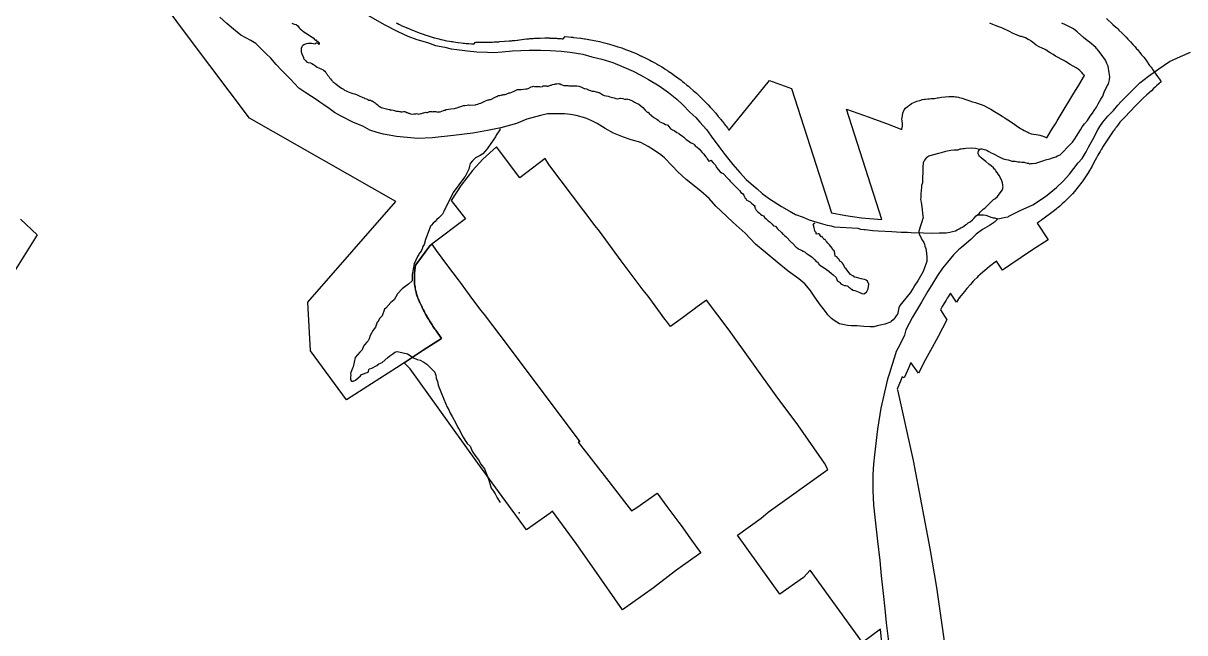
# Model space of a CAD drawing. Header units: inches. Extents: x 11269096 to 11303252, y 3653903 to 3686752.
# Drawn here: x 11287536 to 11292646, y 3675254 to 3677936 of the extents above; entities that cross this region are included whole.
import ezdxf

# ---------------------------------------------------------------- set-up
doc = ezdxf.new("R2010")
doc.units = ezdxf.units.IN
doc.header["$MEASUREMENT"] = 0
for name, color, linetype in [('Park', 105, 'Continuous'), ('RecreationAccess', 231, 'Continuous'), ('Trail', 202, 'Continuous')]:
    doc.layers.add(name, color=color, linetype=linetype)

msp = doc.modelspace()

# ---------------------------------------------------------------- linework, layer by layer
at = {"layer": 'Park'}
for points in [[(11291314.1, 3675210.1), (11291307, 3675269.9), (11291228.8, 3675212.2), (11290998.3, 3675529.7), (11290968.5, 3675498), (11290865.2, 3675424.1), (11290679.2, 3675684.5), (11290782.5, 3675758.3), (11290813, 3675785.7), (11291076, 3675972.2), (11291061, 3676000.7), (11290943.9, 3676169.1), (11290848.9, 3676297.5), (11290641.6, 3676586.4), (11290542, 3676717.9), (11290501, 3676688.4), (11290487.6, 3676678.4), (11290460, 3676658.2), (11290436, 3676640.7), (11290384, 3676601.9), (11290366.5, 3676625.1), (11290359.5, 3676634.5), (11290285, 3676734.7), (11290264, 3676761.2), (11290166, 3676891.4), (11290071, 3677020.9), (11290052, 3677044.4), (11289952, 3677177.2), (11289849, 3677314.2), (11289832.3, 3677340.3), (11289721, 3677256.2), (11289618, 3677392.6), (11289557.3, 3677338.7), (11289512.8, 3677288.2), (11289462.8, 3677224.2), (11289419, 3677156.7), (11289482, 3677075), (11289332.9, 3676963.4), (11289325, 3676957.5), (11289263, 3676873), (11289262, 3676868.2), (11289261, 3676863.2), (11289260, 3676858.3), (11289259.1, 3676853.9), (11289259, 3676853.3), (11289259, 3676852.6), (11289259, 3676848), (11289258.1, 3676843.7), (11289258, 3676843), (11289258, 3676842.3), (11289258, 3676838), (11289257.1, 3676833.5), (11289257, 3676832.8), (11289257, 3676832), (11289257, 3676827.8), (11289257, 3676822.5), (11289257, 3676817.5), (11289257, 3676812.3), (11289257, 3676810.8), (11289257, 3676807.3), (11289257, 3676802), (11289257, 3676797), (11289257.8, 3676792.9), (11289258, 3676791.8), (11289258, 3676790), (11289258, 3676786.8), (11289259, 3676781.8), (11289260, 3676776.5), (11289260, 3676771.5), (11289261, 3676766.5), (11289262, 3676761.5), (11289263.7, 3676757.2), (11289264, 3676756.5), (11289265, 3676751.5), (11289266, 3676746.5), (11289266.7, 3676742.8), (11289267, 3676741.5), (11289269, 3676736.7), (11289270, 3676732), (11289272, 3676727), (11289274, 3676722), (11289277, 3676717), (11289279, 3676711.7), (11289281, 3676706.7), (11289282.5, 3676704.2), (11289284, 3676701.5), (11289285.3, 3676698.2), (11289285.3, 3676698.2), (11289286, 3676696.5), (11289288, 3676691.5), (11289290.5, 3676687.3), (11289291, 3676686.5), (11289291.5, 3676685.2), (11289293, 3676681.5), (11289294.4, 3676679.2), (11289296, 3676676.5), (11289297.7, 3676672.2), (11289298, 3676671.5), (11289298.3, 3676671.1), (11289301, 3676666.5), (11289303, 3676661.5), (11289306, 3676656.5), (11289309, 3676651.8), (11289312, 3676646.8), (11289312.2, 3676646.2), (11289314, 3676642), (11289317, 3676637), (11289320, 3676632.3), (11289323, 3676627.5), (11289326, 3676622.8), (11289329, 3676618), (11289332, 3676613.2), (11289335, 3676608.5), (11289338, 3676604), (11289341, 3676599.2), (11289344, 3676594.5), (11289347, 3676590), (11289351, 3676585.5), (11289375.8, 3676549.8), (11289295.7, 3676497.1), (11289212.3, 3676442.2), (11289178.3, 3676419.9), (11288957.8, 3676279.3), (11288799.5, 3676494.6), (11288787.3, 3676709.4), (11289175.8, 3677151.2), (11288530.8, 3677517.9), (11288267.6, 3677869.7), (11288156.2, 3678018.4)], [(11289176, 3677938.2), (11289180.5, 3677936), (11289188, 3677932.4), (11289197.1, 3677927.9), (11289199, 3677926.9), (11289209.9, 3677921.9), (11289211, 3677921.4), (11289223, 3677916.2), (11289224.6, 3677915.5), (11289235, 3677911.2), (11289238.5, 3677909.9), (11289271, 3677896.4), (11289283, 3677891.9), (11289295, 3677887.7), (11289307, 3677883.7), (11289312.5, 3677881.9), (11289318, 3677880.2), (11289330, 3677876.7), (11289339.2, 3677873.8), (11289341, 3677873.2), (11289344.1, 3677872.4), (11289353, 3677870.2), (11289365, 3677867.2), (11289373.7, 3677865), (11289376, 3677864.4), (11289388, 3677861.7), (11289392.1, 3677860.9), (11289400, 3677859.4), (11289412, 3677857.2), (11289418, 3677856.2), (11289424, 3677855.2), (11289430, 3677854.2), (11289447.9, 3677851.8), (11289449.4, 3677851.6), (11289463.4, 3677849.6), (11289472, 3677848.7), (11289478, 3677848.1), (11289484, 3677847.4), (11289494.1, 3677846.6), (11289496, 3677846.4), (11289508, 3677845.7), (11289514.2, 3677845.7), (11289514, 3677845.4), (11289520, 3677845.2), (11289526, 3677852.2), (11289536, 3677852.2), (11289547, 3677852.2), (11289557, 3677852.2), (11289563.4, 3677852.4), (11289567, 3677852.4), (11289577, 3677852.7), (11289584.8, 3677852.9), (11289588, 3677852.9), (11289598, 3677853.4), (11289600.4, 3677853.5), (11289608, 3677853.7), (11289613, 3677853.9), (11289618, 3677854.2), (11289628, 3677854.9), (11289633, 3677855.2), (11289653.3, 3677856.8), (11289674, 3677858.2), (11289679, 3677858.7), (11289684, 3677859.2), (11289689, 3677859.7), (11289694, 3677860.2), (11289699, 3677860.7), (11289709, 3677861.7), (11289712, 3677862.1), (11289719, 3677862.9), (11289730, 3677864.4), (11289738.6, 3677865.5), (11289740, 3677865.7), (11289750, 3677866.9), (11289760, 3677867.9), (11289765, 3677868.3), (11289770, 3677868.7), (11289773.5, 3677869), (11289780, 3677869.4), (11289785.5, 3677869.8), (11289791, 3677870.2), (11289792.9, 3677870.3), (11289801, 3677870.7), (11289809.4, 3677870.9), (11289810.9, 3677870.9), (11289831, 3677871.4), (11289841, 3677871.4), (11289851, 3677871.2), (11289853.2, 3677871.1), (11289862, 3677870.9), (11289872, 3677870.7), (11289873.9, 3677870.6), (11289882, 3677869.9), (11289887, 3677869.6), (11289892, 3677869.2), (11289902, 3677868.4), (11289907, 3677868.1), (11289912, 3677867.7), (11289920, 3677877.2), (11289935, 3677875.9), (11289946.3, 3677875), (11289954, 3677874.4), (11289956.8, 3677874.1), (11289972, 3677872.4), (11289987.2, 3677870.3), (11289990, 3677869.9), (11289996.8, 3677868.9), (11290005.4, 3677867.6), (11290008, 3677867.2), (11290017.5, 3677865.7), (11290023.1, 3677864.7), (11290023.1, 3677864.8), (11290024.8, 3677864.5), (11290072, 3677855.1), (11290081, 3677852.9), (11290099, 3677848.4), (11290105.8, 3677846.5), (11290116, 3677843.7), (11290134, 3677838.4), (11290143, 3677835.7), (11290152, 3677832.9), (11290169, 3677827.2), (11290186, 3677820.9), (11290195, 3677817.6), (11290204, 3677814.2), (11290221, 3677807.4), (11290229.5, 3677803.8), (11290238, 3677800.2), (11290252.4, 3677793.2), (11290254, 3677792.4), (11290258.5, 3677790.3), (11290270, 3677784.9), (11290275.8, 3677781.8), (11290292.5, 3677773.2), (11290300, 3677769.2), (11290315, 3677761.2), (11290324.7, 3677755.7), (11290330, 3677752.7), (11290345, 3677743.7), (11290352.5, 3677739.2), (11290360, 3677734.7), (11290370.1, 3677728), (11290374, 3677725.4), (11290388, 3677715.9), (11290402, 3677706.2), (11290416, 3677695.9), (11290430, 3677685.7), (11290436.5, 3677680.4), (11290443, 3677675.2), (11290456, 3677664.2), (11290463, 3677658.7), (11290471, 3677652.2), (11290483.9, 3677640.7), (11290498.2, 3677627.8), (11290505.7, 3677620.9), (11290514.4, 3677612.3), (11290528, 3677599.1), (11290535.7, 3677591), (11290539.6, 3677586.9), (11290542.5, 3677584), (11290549, 3677577.4), (11290558, 3677567.4), (11290563.6, 3677561.7), (11290567.5, 3677557.7), (11290568, 3677557.2), (11290571, 3677553.8), (11290574.2, 3677550.2), (11290576.4, 3677547.6), (11290577.3, 3677546.6), (11290582.8, 3677540.1), (11290586, 3677536.4), (11290590.8, 3677530.1), (11290594, 3677525.9), (11290596.4, 3677523.1), (11290600.8, 3677518), (11290603, 3677515.4), (11290603.6, 3677514.8), (11290604.3, 3677513.9), (11290612.6, 3677503.9), (11290615, 3677500.5), (11290617.9, 3677496.6), (11290620, 3677493.7), (11290626.3, 3677486), (11290626.4, 3677485.9), (11290626.4, 3677485.9), (11290627.3, 3677484.7), (11290628.4, 3677483.3), (11290634.2, 3677475.6), (11290636.5, 3677472.3), (11290637, 3677471.7), (11290638.7, 3677469.3), (11290641.1, 3677465.9), (11290642, 3677464.7), (11290642.5, 3677465.3), (11290819.2, 3677684.7), (11290916.7, 3677649.2), (11291092, 3677102.7), (11291155.2, 3677090.5), (11291224.5, 3677080.3), (11291314.2, 3677072.6), (11291158, 3677558.4), (11291258, 3677522.2), (11291264.9, 3677519.7), (11291334, 3677494.7), (11291367.5, 3677482.1), (11291402, 3677468.9), (11291402, 3677470.4), (11291404, 3677482.7), (11291404, 3677485.2), (11291404, 3677494.7), (11291403, 3677505.9), (11291402, 3677517.4), (11291402.5, 3677520.6), (11291404, 3677530.9), (11291406, 3677540.4), (11291407.5, 3677544.3), (11291409, 3677548.2), (11291412, 3677554.7), (11291418, 3677562.7), (11291426, 3677569.7), (11291435, 3677576.2), (11291444, 3677582.7), (11291447.2, 3677584.2), (11291455, 3677587.9), (11291468, 3677592.7), (11291481, 3677596.9), (11291492, 3677599.9), (11291502, 3677601.9), (11291505.2, 3677602.3), (11291516, 3677603.4), (11291523.5, 3677603.9), (11291531, 3677604.4), (11291546, 3677605.7), (11291556.5, 3677607.4), (11291561, 3677608.2), (11291576, 3677610.7), (11291592, 3677612.7), (11291608, 3677613.4), (11291620, 3677613.7), (11291626, 3677613.4), (11291632, 3677613.2), (11291637, 3677612.6), (11291642, 3677611.9), (11291651.4, 3677610.2), (11291654, 3677609.7), (11291667, 3677606.2), (11291683, 3677600.9), (11291697, 3677595.9), (11291713, 3677590.4), (11291725, 3677586.7), (11291728, 3677585.7), (11291742, 3677581.4), (11291750.9, 3677578.5), (11291755, 3677577.2), (11291766, 3677572.2), (11291778, 3677565.9), (11291781.8, 3677563.8), (11291793, 3677557.4), (11291810, 3677547.2), (11291817, 3677542.9), (11291824, 3677538.7), (11291831.5, 3677534.2), (11291839, 3677529.7), (11291844.1, 3677526.4), (11291854.5, 3677519.5), (11291860, 3677515.9), (11291875.1, 3677506.4), (11291881, 3677502.7), (11291892.9, 3677494.9), (11291898.6, 3677491.1), (11291910.2, 3677482.5), (11291911, 3677481.9), (11291913.5, 3677480.3), (11291919.6, 3677476.3), (11291924, 3677473.4), (11291926.8, 3677471.9), (11291932, 3677469.1), (11291940, 3677464.7), (11291945.5, 3677461.7), (11291951, 3677458.7), (11291956, 3677456.3), (11291961, 3677453.9), (11291968.2, 3677451.2), (11291971, 3677450.2), (11291981, 3677448.2), (11291992, 3677446.7), (11292002, 3677445.2), (11292009, 3677443.7), (11292013, 3677442.6), (11292017, 3677441.4), (11292019.4, 3677440.6), (11292026, 3677438.2), (11292034, 3677434.9), (11292039, 3677432.4), (11292063.2, 3677471.4), (11292077.2, 3677494), (11292085.5, 3677507.4), (11292103, 3677535.7), (11292154.5, 3677620.9), (11292180.3, 3677663.6), (11292206, 3677706.2), (11292206, 3677706.4), (11292203, 3677709.6), (11292200, 3677712.7), (11292193, 3677719.9), (11292185, 3677728.2), (11292177, 3677734.4), (11292168, 3677739.9), (11292156, 3677747.4), (11292142, 3677754.7), (11292131, 3677761.2), (11292124, 3677765.9), (11292119, 3677768.8), (11292114, 3677771.7), (11292103, 3677778.4), (11292090, 3677785.9), (11292084, 3677788.8), (11292078, 3677791.7), (11292067, 3677797.9), (11292054, 3677806.2), (11292047.5, 3677810.6), (11292041, 3677814.9), (11292035, 3677818.4), (11292029, 3677821.9), (11292019, 3677826.7), (11292006, 3677832.2), (11292002.5, 3677834.2), (11291992, 3677840.2), (11291984, 3677846.4), (11291977, 3677852.2), (11291970, 3677857.7), (11291967.2, 3677859.5), (11291958, 3677865.2), (11291945, 3677871.7), (11291933, 3677875.7), (11291928.5, 3677877.1), (11291924, 3677878.4), (11291914, 3677882.4), (11291902, 3677887.2), (11291889, 3677892.9), (11291878, 3677898.2), (11291867, 3677903.7), (11291854, 3677909.7), (11291841, 3677915.7), (11291829, 3677920.2), (11291817, 3677925.2), (11291802, 3677931.2), (11291789, 3677936.5)], [(11292302.6, 3677956.4), (11292330.4, 3677931.3), (11292341.6, 3677921), (11292347.7, 3677915.2), (11292351.8, 3677911), (11292356.9, 3677905.8), (11292370.8, 3677892.8), (11292380, 3677883.8), (11292388, 3677875.4), (11292396.3, 3677866.6), (11292398, 3677864.7), (11292404.3, 3677857.7), (11292408, 3677853.7), (11292418, 3677842.7), (11292424.8, 3677835.2), (11292428, 3677831.7), (11292434.7, 3677824.2), (11292438, 3677820.4), (11292447, 3677809.2), (11292453.2, 3677801.2), (11292456, 3677797.7), (11292463.1, 3677789.5), (11292466, 3677786.2), (11292475, 3677774.4), (11292484, 3677762.4), (11292486, 3677758.7), (11292492, 3677750.4), (11292498, 3677742.4), (11292501, 3677738.4), (11292502.6, 3677736), (11292509, 3677726.2), (11292526, 3677701.4), (11292535, 3677689.7), (11292543, 3677678.7), (11292522.3, 3677660.3), (11292516, 3677654.7), (11292509.6, 3677648.7), (11292499.4, 3677639.1), (11292480, 3677620.9), (11292464.1, 3677606.1), (11292444, 3677587.2), (11292440.1, 3677583.1), (11292430.2, 3677572.8), (11292382.6, 3677523.1), (11292368.3, 3677508.1), (11292365, 3677504.7), (11292361.5, 3677500.4), (11292358, 3677496.2), (11292352, 3677487.7), (11292345, 3677479.2), (11292342.5, 3677475.9), (11292340, 3677472.7), (11292339, 3677470.4), (11292335.5, 3677466.1), (11292332, 3677461.7), (11292326, 3677453.2), (11292320, 3677444.2), (11292314, 3677435.4), (11292308, 3677426.4), (11292305, 3677421.9), (11292302, 3677417.4), (11292296, 3677408.4), (11292290, 3677399.2), (11292287.5, 3677394.7), (11292285, 3677390.2), (11292282.5, 3677385.9), (11292280, 3677381.7), (11292279, 3677380.9), (11292275.5, 3677374.6), (11292274, 3677371.7), (11292268, 3677362.4), (11292264.2, 3677355.4), (11292263, 3677353.2), (11292260, 3677347.2), (11292257.9, 3677343.5), (11292252.6, 3677333.5), (11292247.1, 3677323.4), (11292238.4, 3677307.7), (11292232, 3677296.2), (11292230, 3677292.9), (11292225, 3677283.9), (11292223.7, 3677282), (11292197.9, 3677243.4), (11292193, 3677236.2), (11292160.6, 3677195.8), (11292152, 3677186.1), (11292140.1, 3677173.5), (11292125.2, 3677158.4), (11292116.8, 3677150), (11292107.3, 3677141.3), (11292096.6, 3677131.2), (11292096, 3677130.7), (11292095, 3677129.9), (11292089, 3677125.2), (11292084.8, 3677122.1), (11292083.6, 3677121.1), (11292082.3, 3677120.1), (11292073.2, 3677112.6), (11292061.2, 3677103.1), (11292050.1, 3677094.5), (11292040, 3677086.7), (11292034, 3677082.9), (11292028.2, 3677078.3), (11292018, 3677071.3), (11292016, 3677069.9), (11292015.1, 3677069.3), (11292011.9, 3677066.9), (11292009.1, 3677064.9), (11292005.2, 3677062.1), (11292004.6, 3677061.7), (11292002.9, 3677060.5), (11292000.3, 3677058.9), (11291999.3, 3677058.2), (11291999, 3677058), (11291998.5, 3677057.7), (11291997, 3677056.7), (11292046, 3676983.7), (11291977, 3676938.7), (11291877, 3676871.2), (11291845, 3676849.4), (11291818, 3676889.2), (11291788, 3676866.2), (11291787, 3676865.2), (11291777, 3676857.7), (11291767, 3676848.7), (11291758.2, 3676841.5), (11291746, 3676830.4), (11291736.7, 3676821.5), (11291733.1, 3676818), (11291720.2, 3676805.6), (11291715.3, 3676800.7), (11291703, 3676787.2), (11291687.7, 3676769.1), (11291676.7, 3676756.3), (11291669.7, 3676747.6), (11291663, 3676738.7), (11291654, 3676727.7), (11291646, 3676716.4), (11291642, 3676709.4), (11291616, 3676748.7), (11291609.6, 3676739.3), (11291605, 3676732.4), (11291601, 3676726.4), (11291596, 3676717.2), (11291586.1, 3676702.1), (11291578.9, 3676689.5), (11291576, 3676684.7), (11291572.6, 3676678.3), (11291571, 3676675.2), (11291589.5, 3676647.6), (11291600, 3676631.9), (11291581, 3676594.9), (11291561, 3676557.4), (11291535, 3676509.7), (11291506, 3676456.2), (11291475, 3676397.2), (11291441.3, 3676443.8), (11291431.7, 3676421.5), (11291411.9, 3676376.1), (11291402.4, 3676380.2), (11291398.3, 3676369.1), (11291381.2, 3676325.5), (11291382.2, 3676323.2), (11291451.4, 3676011.7), (11291524.3, 3675624.9), (11291554, 3675453.1), (11291600.9, 3675125.5)], [(11287523.1, 3677074.5), (11287597.1, 3677004.7), (11287397.3, 3676688.6)]]:
    msp.add_lwpolyline(points, dxfattribs=at)
msp.add_lwpolyline([(11290191, 3675817.3), (11290211.7, 3675790.6), (11290235.2, 3675805.1), (11290325, 3675869.3), (11290368, 3675810.3), (11290420, 3675740), (11290430, 3675726.2), (11290469, 3675672.8), (11290503, 3675625.7), (11290517.5, 3675605.6), (11290416, 3675534), (11290406, 3675526.5), (11290309, 3675452.5), (11290173, 3675355.8), (11290048, 3675534.5), (11289969, 3675646.8), (11289865, 3675790), (11289855, 3675780.5), (11289750, 3675707.3), (11289703, 3675772.5), (11289627, 3675875.3), (11289536, 3676000), (11289362, 3676244.5), (11289238, 3676416.2), (11289225.4, 3676429), (11289212.3, 3676442.2), (11289212, 3676442.5), (11289295.7, 3676497.1), (11289376, 3676549.5), (11289375.8, 3676549.8), (11289351, 3676585.5), (11289347, 3676590), (11289344, 3676594.5), (11289341, 3676599.2), (11289338, 3676604), (11289335, 3676608.5), (11289332, 3676613.2), (11289329, 3676618), (11289326, 3676622.8), (11289323, 3676627.5), (11289320, 3676632.3), (11289317, 3676637), (11289314, 3676642), (11289312.2, 3676646.2), (11289312, 3676646.8), (11289309, 3676651.8), (11289306, 3676656.5), (11289303, 3676661.5), (11289301, 3676666.5), (11289298.3, 3676671.1), (11289297.7, 3676672.2), (11289296, 3676676.5), (11289294.4, 3676679.2), (11289293, 3676681.5), (11289291.5, 3676685.2), (11289291, 3676686.5), (11289290.5, 3676687.3), (11289285.3, 3676698.2), (11289285.3, 3676698.2), (11289284, 3676701.5), (11289282.5, 3676704.2), (11289281.3, 3676706.6), (11289266.7, 3676742.8), (11289266, 3676746.5), (11289265, 3676751.5), (11289264, 3676756.5), (11289263.7, 3676757.2), (11289258, 3676790), (11289258, 3676791.8), (11289257.8, 3676792.9), (11289257, 3676810.8), (11289257, 3676812.3), (11289257, 3676817.5), (11289257, 3676822.5), (11289257, 3676827.8), (11289257, 3676832), (11289257, 3676832.8), (11289257.1, 3676833.5), (11289258, 3676838), (11289258, 3676842.3), (11289258, 3676843), (11289258.1, 3676843.7), (11289259, 3676848), (11289259, 3676852.6), (11289259.1, 3676853.9), (11289260, 3676858.3), (11289261, 3676863.2), (11289262, 3676868.2), (11289263, 3676873), (11289325, 3676957.5), (11289332.9, 3676963.4), (11289353, 3676936.5), (11289403, 3676868.5), (11289449, 3676807.5), (11289462, 3676790.3), (11289501, 3676737.5), (11289548, 3676673.3), (11289564.6, 3676655.2), (11289670, 3676515.4), (11289985, 3676094.5), (11289977.8, 3676092.6), (11290111.9, 3675919.4), (11290180.7, 3675830.5)], close=True, dxfattribs=at)
at = {"layer": 'RecreationAccess'}
msp.add_point((11289717.8, 3675782.5), dxfattribs=at)
at = {"layer": 'Trail'}
for points in [[(11289045.3, 3677976.6), (11289123.3, 3677930.3), (11289184.1, 3677900.2), (11289228.5, 3677878.9), (11289267.4, 3677863.9), (11289314, 3677851.1), (11289349.1, 3677838.9), (11289391.4, 3677830.3), (11289418.1, 3677823.8), (11289444, 3677820), (11289490, 3677814.7), (11289532.2, 3677810.9), (11289578.4, 3677808.2), (11289606.2, 3677808.1), (11289642.9, 3677809.9), (11289688.5, 3677814.5), (11289761.2, 3677818.1), (11289811.8, 3677817.3), (11289854.5, 3677816.3), (11289902.6, 3677813.8), (11289942.8, 3677808.4), (11289997.8, 3677799.5), (11290037.9, 3677787.7), (11290080.9, 3677778.3), (11290129.5, 3677763.9), (11290167.7, 3677746.9), (11290219.7, 3677725), (11290250.4, 3677709.6), (11290287.3, 3677688.5), (11290333.5, 3677660.5), (11290374.4, 3677631.7), (11290412, 3677602.4), (11290437.6, 3677576.5), (11290468.3, 3677545.4), (11290494.7, 3677520.8), (11290512.7, 3677500.8), (11290541.5, 3677469), (11290562.2, 3677440), (11290596.4, 3677394.2), (11290622.6, 3677358.8), (11290658.2, 3677315.2), (11290688.5, 3677278.9), (11290717.4, 3677248.8), (11290738.8, 3677229.3), (11290764.8, 3677207.2), (11290787.3, 3677186.8), (11290819.3, 3677163.4), (11290871.7, 3677129.6), (11290906.4, 3677110.2), (11290934.3, 3677095.2), (11290968, 3677082.3), (11290993.4, 3677071.2), (11291042.7, 3677056.2), (11291073.4, 3677047.2), (11291090.9, 3677044.2), (11291104.3, 3677040.3), (11291208.3, 3677034.1), (11291219.5, 3677030.2), (11291235.5, 3677029.1), (11291239.7, 3677028.6), (11291273.7, 3677024), (11291297.7, 3677023.1), (11291357.9, 3677020.3), (11291399.1, 3677017.2), (11291426.9, 3677016.6), (11291458.5, 3677014.4), (11291478.2, 3677014.8), (11291497.5, 3677013.5), (11291531.7, 3677013.1), (11291566.3, 3677014.4), (11291596.9, 3677014.7), (11291613.3, 3677017.5), (11291625.1, 3677019.6), (11291637.5, 3677023), (11291645.2, 3677026.8), (11291653.2, 3677031), (11291660.8, 3677035.4), (11291668.5, 3677039.5), (11291675.7, 3677044.7), (11291682.4, 3677049.9), (11291688.2, 3677052.3), (11291694.1, 3677057.3), (11291701.8, 3677062.4), (11291712.2, 3677071.5), (11291717.9, 3677077.3), (11291729, 3677088.1), (11291734.8, 3677093.9), (11291746.8, 3677093.2), (11291761.4, 3677092.5), (11291770.5, 3677091), (11291782.9, 3677088), (11291787.4, 3677086.2), (11291793.1, 3677082.8), (11291798.4, 3677081), (11291803.9, 3677079.3), (11291811.4, 3677079.6), (11291818, 3677077.1), (11291823.5, 3677076.1), (11291859.4, 3677082.4), (11291869.4, 3677084.8), (11291872.4, 3677086.9), (11291898.5, 3677100.6), (11291905.2, 3677103.3), (11291911.2, 3677106.3), (11291922.9, 3677112), (11291978.3, 3677137.1), (11292033.6, 3677173.2), (11292082.7, 3677214), (11292111.4, 3677240.7), (11292138.6, 3677272.8), (11292176.9, 3677321.7), (11292194.5, 3677341.6), (11292212.6, 3677370), (11292222.6, 3677390.5), (11292230.3, 3677403.6), (11292247.6, 3677435.6), (11292257.3, 3677454.5), (11292263.7, 3677466.8), (11292272.3, 3677481.4), (11292286.3, 3677501.3), (11292308.1, 3677526.9), (11292333.3, 3677552.7), (11292352.1, 3677576.4), (11292367.1, 3677592.4), (11292391.3, 3677616.9), (11292420.2, 3677646.2), (11292449.4, 3677673.5), (11292486.8, 3677703), (11292532.5, 3677735.5), (11292578.8, 3677768.4), (11292628, 3677789.8), (11292671, 3677808.4)], [(11291742.7, 3677380.4), (11291725.2, 3677385.5), (11291708.8, 3677387.1), (11291683.9, 3677384.4), (11291675.6, 3677383.2), (11291669.4, 3677383.5), (11291662.7, 3677382.4), (11291656.6, 3677381.6), (11291647.7, 3677378.1), (11291631.5, 3677378.3), (11291617, 3677376.2), (11291594, 3677372.2), (11291575.1, 3677365.7), (11291563, 3677363.7), (11291534.9, 3677355.5), (11291520.7, 3677350.7), (11291515.6, 3677349), (11291510.3, 3677345.7), (11291501.4, 3677333.9), (11291496, 3677321.6), (11291494.4, 3677302.7), (11291491.9, 3677233.9), (11291487.5, 3677222.2), (11291487.4, 3677215.6), (11291485.1, 3677185.3), (11291484.7, 3677168.7), (11291483.7, 3677161.1), (11291486.2, 3677148.5), (11291489.8, 3677128.9), (11291493.8, 3677087.2), (11291494.9, 3677081.5), (11291477.1, 3677021.9), (11291477.8, 3677008.5), (11291491.9, 3676980.5), (11291497.8, 3676971.8), (11291501.5, 3676964.3), (11291503.3, 3676954.8), (11291507.8, 3676945.1), (11291510.6, 3676924.3), (11291511.8, 3676905.7), (11291512, 3676893.9), (11291511.3, 3676887.7), (11291507.9, 3676876), (11291502.5, 3676864.3), (11291494.8, 3676843.8), (11291483, 3676823), (11291471.7, 3676803.4), (11291459.4, 3676784.2), (11291451.4, 3676771), (11291438.5, 3676750.6), (11291392.6, 3676694.4), (11291390.9, 3676691.6), (11291387.7, 3676684.2), (11291384.4, 3676662.4), (11291384.4, 3676658.2), (11291381.6, 3676654), (11291376, 3676648.3), (11291371.3, 3676639.9), (11291362.8, 3676631.7), (11291355.1, 3676624.5), (11291351.4, 3676620.7), (11291326.4, 3676612.4), (11291314.1, 3676609.1), (11291293.7, 3676604.9), (11291278, 3676600.8), (11291261.6, 3676599.8), (11291234.3, 3676601.8), (11291204.5, 3676604.3), (11291180.8, 3676604.3), (11291162.2, 3676606.1), (11291149.6, 3676608.7), (11291127.2, 3676613.2), (11291104.4, 3676627.7), (11291092.5, 3676637), (11291076.5, 3676652.7), (11291066.4, 3676667.4), (11291039.5, 3676701.7), (11291016.5, 3676735.9), (11290998, 3676761.3), (11290974.7, 3676789.3), (11290948.9, 3676811.9), (11290902.2, 3676845.8), (11290853.8, 3676885.6), (11290800.6, 3676929.2), (11290757.3, 3676964.7), (11290712.8, 3677011.9), (11290659, 3677059.7), (11290630.8, 3677087.9), (11290606.6, 3677109.6), (11290583.2, 3677130.6), (11290553.4, 3677164.8), (11290516.8, 3677196.6), (11290453.2, 3677249.3), (11290415.5, 3677282.8), (11290391.4, 3677308.3), (11290357.5, 3677343.4), (11290341.4, 3677357.2), (11290312.8, 3677376.7), (11290285.3, 3677393.1), (11290253.1, 3677411.5), (11290210.2, 3677423.2), (11290176.7, 3677435), (11290132.3, 3677453.2), (11290096.9, 3677472.8), (11290060.7, 3677495.4), (11290037.6, 3677507), (11290011.1, 3677517.9), (11289968.4, 3677530.6), (11289943.8, 3677534.1), (11289917.3, 3677537.3), (11289881.6, 3677538.1), (11289842.1, 3677537.2), (11289811.3, 3677529.5), (11289751.9, 3677513.9), (11289706.7, 3677494.5), (11289636.7, 3677476.2), (11289579.2, 3677463.6), (11289514.4, 3677452.4), (11289428.3, 3677442.8), (11289335.7, 3677431.9), (11289272.4, 3677428.6), (11289178.3, 3677437.8), (11289121.4, 3677448.1), (11289092.8, 3677455.4), (11289061, 3677465.2), (11289029.7, 3677482.9), (11288988.6, 3677499.2), (11288932, 3677528.2), (11288905.4, 3677544), (11288881.3, 3677561.6), (11288858.8, 3677576.6), (11288840.5, 3677588.8), (11288829.8, 3677598.2), (11288779.4, 3677629.8), (11288749, 3677650.1), (11288710.5, 3677691.1), (11288672.8, 3677730.3), (11288648.5, 3677753.9), (11288624.5, 3677782.1), (11288603.5, 3677802.5), (11288587, 3677819.7), (11288559, 3677847), (11288537.4, 3677860), (11288493.5, 3677884.3), (11288460.4, 3677910.7), (11288431.9, 3677935), (11288400.6, 3677963.2)], [(11288717.3, 3677936.4), (11288727.9, 3677932.3), (11288734.6, 3677930.4), (11288736.4, 3677930.5), (11288743.6, 3677924.7), (11288750.1, 3677916.1), (11288754.5, 3677910.9), (11288761.8, 3677905.3), (11288766.4, 3677900.6), (11288777.2, 3677893.8), (11288789.1, 3677886.7), (11288803.5, 3677875.6), (11288812, 3677872.4), (11288819.8, 3677862.1), (11288823.3, 3677862.5), (11288826.5, 3677858.9), (11288829.8, 3677857.9), (11288832.3, 3677856.2), (11288834.2, 3677853.6), (11288836.1, 3677851.5), (11288837.8, 3677849.7), (11288838.6, 3677846.9), (11288837.7, 3677842.7), (11288834.4, 3677846.3), (11288830.9, 3677847.8), (11288827.6, 3677848.5), (11288824.7, 3677849.3), (11288822.1, 3677847), (11288820.8, 3677844.6), (11288812.4, 3677846.1), (11288805.7, 3677846.3), (11288799.2, 3677846.9), (11288792.7, 3677847.1), (11288789, 3677847.1), (11288780.2, 3677845.6), (11288771, 3677841.6), (11288766.2, 3677837.6), (11288763.8, 3677834.9), (11288761.8, 3677831.9), (11288758.8, 3677825.1), (11288758.5, 3677820.9), (11288759.3, 3677810.4), (11288760.2, 3677806.4), (11288761.1, 3677801.3), (11288768.8, 3677785.1), (11288769.3, 3677782.4), (11288770.7, 3677779), (11288775.7, 3677773.3), (11288779.4, 3677770), (11288782.1, 3677765.9), (11288785.6, 3677764.9), (11288789.1, 3677764), (11288799.5, 3677762.1), (11288803.3, 3677761.1), (11288806.2, 3677759.3), (11288813.1, 3677754.3), (11288816.9, 3677751.9), (11288821.3, 3677749.2), (11288823.5, 3677747.4), (11288829.5, 3677743.1), (11288855.6, 3677731.1), (11288857.6, 3677730.3), (11288862.6, 3677725.2), (11288866.8, 3677719.4), (11288869.3, 3677716.5), (11288872.2, 3677713.6), (11288873.7, 3677710.3), (11288875.2, 3677707), (11288877.7, 3677704.3), (11288879.9, 3677702), (11288882.4, 3677699.4), (11288883.8, 3677696.6), (11288886, 3677693.3), (11288888, 3677690.8), (11288891.9, 3677685.5), (11288896.8, 3677681), (11288898.5, 3677678.2), (11288901.2, 3677676.9), (11288905.9, 3677673.2), (11288908.7, 3677671.1), (11288911.8, 3677669.2), (11288919.9, 3677662.6), (11288926, 3677658.1), (11288931.9, 3677653.8), (11288938.5, 3677649.7), (11288944.5, 3677646.6), (11288949.8, 3677641.8), (11288956.4, 3677638.6), (11288962.8, 3677635.1), (11288969.6, 3677633), (11288986.7, 3677627.6), (11288993.1, 3677625.4), (11289001.9, 3677622.4), (11289008, 3677619.5), (11289011.3, 3677618.7), (11289017.1, 3677615.1), (11289023.7, 3677611.6), (11289030.2, 3677609.6), (11289036.4, 3677607.2), (11289039.1, 3677605), (11289045.8, 3677603.9), (11289052, 3677601), (11289056.6, 3677598.4), (11289061, 3677597.7), (11289063.6, 3677597), (11289067.2, 3677595.4), (11289070.7, 3677594.1), (11289073, 3677593.4), (11289075.9, 3677591.6), (11289083.9, 3677586.4), (11289088.9, 3677582.2), (11289095.9, 3677576.8), (11289098.1, 3677573.3), (11289104.5, 3677570.1), (11289110.2, 3677565.7), (11289116.4, 3677564.3), (11289123, 3677563), (11289128.9, 3677560.9), (11289134.7, 3677559.8), (11289140.5, 3677558.3), (11289146, 3677556.4), (11289148.8, 3677555.9), (11289151.6, 3677554.1), (11289157.3, 3677555.3), (11289163.8, 3677553.2), (11289169.9, 3677551.7), (11289172.1, 3677550.1), (11289178.6, 3677550), (11289181.9, 3677548.7), (11289184.9, 3677549.2), (11289191.4, 3677547.5), (11289194.4, 3677547.6), (11289197.4, 3677546.3), (11289202.4, 3677546.8), (11289209, 3677548), (11289212.8, 3677547.9), (11289215.9, 3677545.7), (11289218.7, 3677546), (11289221.7, 3677543.7), (11289224.8, 3677543.1), (11289230.9, 3677540.5), (11289234, 3677540), (11289239.2, 3677537.6), (11289242.3, 3677535.4), (11289254.8, 3677538.1), (11289263, 3677537.8), (11289265.9, 3677538.4), (11289275.5, 3677536.8), (11289285.1, 3677539), (11289288.8, 3677538.7), (11289295.2, 3677541.5), (11289298.2, 3677542), (11289303.3, 3677543.8), (11289306.9, 3677544.2), (11289310.6, 3677543.6), (11289314.1, 3677543.6), (11289317, 3677545.4), (11289320.3, 3677546.3), (11289323.8, 3677547.1), (11289326.9, 3677547.8), (11289330.5, 3677547.7), (11289334.1, 3677547.1), (11289337.9, 3677546.8), (11289341.1, 3677547.2), (11289344.6, 3677547.4), (11289347.7, 3677547.5), (11289351.2, 3677548), (11289359.7, 3677545.4), (11289362.8, 3677545.8), (11289365.9, 3677546.4), (11289369.7, 3677546.7), (11289385.5, 3677551.6), (11289388.6, 3677553.2), (11289392.9, 3677553.3), (11289396.8, 3677556.2), (11289417.1, 3677559.6), (11289432.8, 3677561.3), (11289448.6, 3677565.2), (11289450.9, 3677566.9), (11289456.2, 3677568), (11289466.1, 3677571.6), (11289473.3, 3677573.9), (11289478.5, 3677574.8), (11289489.5, 3677576.3), (11289494.3, 3677576.8), (11289498.5, 3677575.6), (11289525.5, 3677576.6), (11289528.6, 3677578.4), (11289535.3, 3677580), (11289542, 3677582.3), (11289549.8, 3677584.8), (11289555.2, 3677587.7), (11289561.3, 3677590.2), (11289570.2, 3677594.2), (11289576.5, 3677597.1), (11289582.1, 3677598.9), (11289585.8, 3677599.5), (11289589, 3677599.9), (11289591.9, 3677601), (11289595.6, 3677601.8), (11289598.9, 3677603.3), (11289602.1, 3677605.2), (11289604.9, 3677607.3), (11289609.4, 3677609.2), (11289611.7, 3677610.4), (11289614.7, 3677611.8), (11289617.6, 3677613.4), (11289621.1, 3677614.5), (11289624.2, 3677616.1), (11289627.5, 3677618), (11289632.2, 3677618.6), (11289638.6, 3677620.1), (11289641.9, 3677620.8), (11289645.6, 3677621.3), (11289649.3, 3677622.2), (11289657, 3677623.3), (11289660.4, 3677624), (11289663.4, 3677625.7), (11289667.2, 3677627.4), (11289671, 3677628.1), (11289674.5, 3677629.5), (11289678.1, 3677630.4), (11289685.3, 3677632.2), (11289689.2, 3677633.8), (11289692.8, 3677635.6), (11289696.4, 3677637.8), (11289710.6, 3677644), (11289727, 3677644.8), (11289747.2, 3677647.6), (11289753.4, 3677648), (11289756.9, 3677649), (11289760.7, 3677650.3), (11289770.7, 3677655.8), (11289777.6, 3677657.5), (11289781.2, 3677658.7), (11289785, 3677658.5), (11289793.5, 3677657.5), (11289801.2, 3677657.5), (11289806.7, 3677657.2), (11289813.4, 3677657), (11289819.2, 3677658), (11289820.1, 3677658.5), (11289823.7, 3677660), (11289827, 3677660.8), (11289830.3, 3677660.8), (11289834, 3677660.3), (11289837.9, 3677660.5), (11289841.7, 3677659.9), (11289845.8, 3677659.9), (11289849.1, 3677660.8), (11289852.1, 3677662.1), (11289855.1, 3677663.2), (11289858.5, 3677664), (11289861.7, 3677665.7), (11289865.1, 3677666.6), (11289874.1, 3677668.3), (11289876, 3677669.4), (11289883.2, 3677669.8), (11289892.5, 3677670.9), (11289893.8, 3677669.6), (11289897.7, 3677669), (11289903.1, 3677666.7), (11289906.7, 3677665.5), (11289913.9, 3677662.6), (11289917.4, 3677661.9), (11289920.9, 3677662.3), (11289924.4, 3677662.5), (11289927.9, 3677661.5), (11289931.8, 3677661.5), (11289935.8, 3677661.3), (11289939.7, 3677661.1), (11289943.7, 3677660.9), (11289947.3, 3677660.9), (11289950.7, 3677661.1), (11289954, 3677660.1), (11289957.5, 3677660.7), (11289961, 3677661.1), (11289964.6, 3677660.7), (11289967.8, 3677660.2), (11289971.3, 3677660.3), (11289980.8, 3677659.2), (11289989.6, 3677656.6), (11289991.7, 3677655.1), (11289994.9, 3677654), (11289998.7, 3677652.2), (11290004, 3677649.2), (11290007, 3677649.1), (11290014, 3677646.8), (11290020.5, 3677643.9), (11290025.5, 3677641), (11290031.8, 3677639.7), (11290035.2, 3677639), (11290038.6, 3677637.6), (11290041.8, 3677636.8), (11290047, 3677637.1), (11290062.7, 3677633), (11290066.4, 3677632), (11290069.4, 3677631.1), (11290072.7, 3677630.2), (11290081.3, 3677624), (11290085.6, 3677620.9), (11290092.1, 3677617.6), (11290109, 3677615), (11290116.5, 3677612.3), (11290122.4, 3677610.2), (11290129, 3677609.6), (11290136.6, 3677607.2), (11290143.8, 3677605.3), (11290150.3, 3677604.1), (11290158.3, 3677605.2), (11290161.8, 3677607.1), (11290165.6, 3677606), (11290173.3, 3677604.4), (11290181, 3677602.7), (11290188.3, 3677601.6), (11290191.7, 3677602.8), (11290195.2, 3677602.5), (11290202.4, 3677600.5), (11290209.5, 3677597.5), (11290215.9, 3677594.6), (11290225.3, 3677589.5), (11290234.2, 3677584.3), (11290244.4, 3677579.5), (11290252.9, 3677572.8), (11290262.6, 3677564.9), (11290271.9, 3677553.8), (11290276.7, 3677549.1), (11290281, 3677545.1), (11290286, 3677544.2), (11290290.1, 3677539.6), (11290310.5, 3677521.8), (11290323.7, 3677514.5), (11290329.8, 3677510.4), (11290337.1, 3677502.4), (11290344.3, 3677499.6), (11290354.6, 3677494.6), (11290361.5, 3677491), (11290368.4, 3677488.6), (11290371.7, 3677487), (11290376.5, 3677481.3), (11290380.7, 3677476.3), (11290383.3, 3677472.6), (11290393.1, 3677467.8), (11290399.2, 3677464.6), (11290405.7, 3677460.1), (11290412, 3677455), (11290418.6, 3677453), (11290422.2, 3677449), (11290427.8, 3677445.8), (11290434.8, 3677440.9), (11290442.9, 3677434.5), (11290451.1, 3677426), (11290465.4, 3677415.6), (11290471.3, 3677411.4), (11290478.2, 3677409.2), (11290484.7, 3677405.2), (11290487.7, 3677402.9), (11290492.1, 3677397), (11290501.6, 3677390.7), (11290510.9, 3677381.7), (11290516.2, 3677376.3), (11290523.3, 3677367), (11290529.6, 3677361.6), (11290539, 3677347.8), (11290541.7, 3677345.5), (11290545.3, 3677339.2), (11290552.1, 3677329), (11290558.4, 3677331.2), (11290561.9, 3677333.7), (11290572.1, 3677322.1), (11290579.1, 3677314.8), (11290581.2, 3677311.5), (11290586.5, 3677301.2), (11290602.7, 3677282.2), (11290608.6, 3677277.5), (11290612.3, 3677276.1), (11290615.8, 3677275), (11290636.7, 3677252.5), (11290641.3, 3677247.5), (11290646.6, 3677241.7), (11290653.1, 3677233.7), (11290666, 3677221.8), (11290673.2, 3677215.3), (11290680, 3677207.3), (11290688.4, 3677198.5), (11290693.2, 3677192), (11290699.9, 3677187.3), (11290706, 3677179.3), (11290709.6, 3677172.6), (11290712.3, 3677167.1), (11290716.3, 3677164.1), (11290718.8, 3677157.7), (11290725.4, 3677154.1), (11290733.7, 3677150), (11290740, 3677143.9), (11290747.8, 3677138.3), (11290749.6, 3677136.6), (11290754.3, 3677133.4), (11290754.4, 3677130.7), (11290753.8, 3677126.9), (11290756.7, 3677121.8), (11290761.4, 3677113.4), (11290768.4, 3677106.3), (11290774.7, 3677100.7), (11290780.3, 3677095.4), (11290785.7, 3677092.1), (11290793.1, 3677088.8), (11290797.4, 3677081.5), (11290804.4, 3677075.6), (11290813.9, 3677067), (11290821.6, 3677061), (11290831.4, 3677052.2), (11290835.9, 3677046.8), (11290838.5, 3677045.2), (11290845.2, 3677044), (11290854.9, 3677031.9), (11290871.7, 3677015.3), (11290878.1, 3677008), (11290880.8, 3677006.1), (11290886.7, 3677000.5), (11290892.5, 3676995.8), (11290916.6, 3676971.7), (11290919, 3676969.6), (11290937.4, 3676950.7), (11290944.9, 3676945.1), (11290948.6, 3676942.4), (11290959.8, 3676937.8), (11290968, 3676933.5), (11290976.3, 3676928.4), (11290981.1, 3676924.6), (11290989.5, 3676919.3), (11291001, 3676912), (11291009, 3676905.3), (11291018.6, 3676894.9), (11291025.1, 3676887.2), (11291030.2, 3676884.4), (11291034.4, 3676879.6), (11291036.8, 3676875.4), (11291045, 3676869.5), (11291053.1, 3676864.3), (11291060.3, 3676859.5), (11291080.3, 3676844.8), (11291092.4, 3676835.4), (11291099.9, 3676829.4), (11291112.7, 3676817.2), (11291117.2, 3676804.5), (11291126.1, 3676799), (11291128.1, 3676795.6), (11291132.7, 3676789.7), (11291142.2, 3676784.7), (11291148.7, 3676781.9), (11291155, 3676782.6), (11291160.7, 3676781), (11291164.1, 3676778.8), (11291168.6, 3676775.5), (11291172.8, 3676772.7), (11291174.1, 3676770.1), (11291178.2, 3676766.4), (11291181.7, 3676766), (11291184.3, 3676762.4), (11291188.5, 3676762.2), (11291194.8, 3676759.6), (11291201.9, 3676756.7), (11291209.1, 3676754.1), (11291216.9, 3676750.9), (11291224.9, 3676747.4), (11291234.4, 3676745.9), (11291245.8, 3676752.4), (11291253.8, 3676767.8), (11291256.2, 3676788.6), (11291250.9, 3676802), (11291245, 3676805), (11291236.8, 3676808.7), (11291229.3, 3676810.2), (11291222.7, 3676812), (11291212.6, 3676814.3), (11291202.1, 3676817.1), (11291194.9, 3676819.2), (11291192.2, 3676821.1), (11291185.4, 3676824.2), (11291175.3, 3676830.7), (11291164.4, 3676844.7), (11291156.8, 3676855.9), (11291151.1, 3676860.6), (11291147.6, 3676867.4), (11291144.3, 3676874.6), (11291139.8, 3676880.5), (11291134.5, 3676886.3), (11291129.5, 3676889.5), (11291125.8, 3676896.6), (11291119.9, 3676902.5), (11291115.1, 3676907.8), (11291108.9, 3676911.7), (11291107.1, 3676923.8), (11291103.2, 3676934.4), (11291098.5, 3676939.9), (11291094.4, 3676946.7), (11291083.2, 3676960.5), (11291076.7, 3676968.4), (11291071.8, 3676974), (11291066.8, 3676978.4), (11291064.3, 3676984.6), (11291061.1, 3676984.1), (11291059, 3676986.2), (11291057.2, 3676988.4), (11291052.8, 3676993.9), (11291050.8, 3676998), (11291046.4, 3676997.1), (11291043.6, 3677000.1), (11291038.7, 3677007.5), (11291035.9, 3677009.1), (11291033.7, 3677010.1), (11291029.4, 3677008.4), (11291025.3, 3677009.3), (11291025, 3677014.9), (11291022.5, 3677017.5), (11291020.2, 3677019.1), (11291019.2, 3677023.8), (11291016.9, 3677029.8), (11291016, 3677036), (11291014.2, 3677039.8), (11291014.2, 3677043), (11291014.7, 3677045.6), (11291011.9, 3677047.8), (11291015, 3677054.5), (11291017.9, 3677056.3), (11291020.4, 3677058)], [(11291734.8, 3677093.9), (11291741.3, 3677098.7), (11291746.2, 3677104.9), (11291751.5, 3677110.6), (11291760.1, 3677118.8), (11291766.3, 3677122.8), (11291778.4, 3677133.6), (11291805.1, 3677159.9), (11291811.4, 3677163.8), (11291823.1, 3677174.3), (11291842.6, 3677201.4), (11291844.8, 3677205.1), (11291845.9, 3677209.1), (11291846.7, 3677212.9), (11291846.8, 3677217), (11291846.7, 3677221.3), (11291846.5, 3677225.8), (11291845, 3677234.6), (11291842.3, 3677243.1), (11291839, 3677250.3), (11291834.9, 3677257.6), (11291831.4, 3677264.4), (11291825.8, 3677271.7), (11291821.1, 3677279.2), (11291815.9, 3677286.7), (11291813.1, 3677290.2), (11291811.7, 3677292.4), (11291810.4, 3677293.2), (11291804.2, 3677299.4), (11291794.4, 3677308.2), (11291784.1, 3677316.3), (11291771.5, 3677328.2), (11291759.4, 3677336.9), (11291750.6, 3677343.6), (11291745.3, 3677349.1), (11291743.3, 3677351.7), (11291741, 3677355), (11291739.1, 3677358.7), (11291737.8, 3677362.1), (11291738.1, 3677368.7), (11291738.8, 3677373.8), (11291741.4, 3677378.4), (11291742.7, 3677380.4), (11291749.2, 3677382.9), (11291754.2, 3677383.2), (11291763.8, 3677380.4), (11291770.6, 3677378.5), (11291777.4, 3677375.7), (11291784.3, 3677372.2), (11291795.1, 3677366.6), (11291802.3, 3677362.8), (11291813.1, 3677356.5), (11291824.5, 3677350.6), (11291836.1, 3677344.9), (11291845, 3677341.2), (11291852.7, 3677338.7), (11291860.8, 3677336.8), (11291869.4, 3677334.6), (11291877.9, 3677331.9), (11291885.9, 3677330), (11291899.8, 3677328.6), (11291912.7, 3677327), (11291921.3, 3677325.7), (11291930.2, 3677324.8), (11291939.3, 3677324.2), (11291943.4, 3677324.1), (11291953.6, 3677321.1), (11291958.8, 3677320.5), (11291964, 3677317.9), (11291968.5, 3677318.5), (11291976.5, 3677319), (11291990.8, 3677320.3), (11292009.2, 3677326.6), (11292026, 3677332.4), (11292034.1, 3677335.8), (11292052.5, 3677339.6), (11292063.8, 3677344.3), (11292079, 3677348.8), (11292086.8, 3677352.8), (11292098, 3677357.5), (11292107.9, 3677367.8), (11292133.2, 3677393.2), (11292153.2, 3677413), (11292163.4, 3677427.3), (11292170.4, 3677439), (11292187.4, 3677467.4), (11292195, 3677480.2), (11292205.1, 3677493.1), (11292218.3, 3677507.9), (11292230.2, 3677527.8), (11292240.8, 3677539.8), (11292247.2, 3677552.6), (11292258, 3677567.2), (11292265.1, 3677581.2), (11292271.3, 3677591.3), (11292277.2, 3677602.6), (11292285.4, 3677614.7), (11292292.2, 3677633.4), (11292301, 3677652.1), (11292306.1, 3677662.4), (11292310.2, 3677670), (11292314.6, 3677687), (11292316.8, 3677699.7), (11292313.8, 3677717.9), (11292308.8, 3677746.9), (11292304.3, 3677759.7), (11292297.6, 3677773), (11292278.6, 3677799.7), (11292268.4, 3677813.2), (11292262.8, 3677819.9), (11292258.8, 3677824.6), (11292254.7, 3677829.3), (11292245.9, 3677837.3), (11292236.4, 3677845.1), (11292227.1, 3677853.1), (11292217.4, 3677860.7), (11292200.4, 3677873.2), (11292172.9, 3677897.6), (11292156.7, 3677911.5), (11292122, 3677928.9), (11292105, 3677936.9)], [(11289633.6, 3677471.6), (11289632.9, 3677467.7), (11289616.2, 3677443.2), (11289613.8, 3677435.7), (11289603.6, 3677421.7), (11289576.4, 3677383.3), (11289566.1, 3677371.5), (11289557.5, 3677361.1), (11289547, 3677354.5), (11289531.5, 3677347.5), (11289526.1, 3677343.8), (11289512.1, 3677331.2), (11289502.9, 3677318.6), (11289498.9, 3677307.3), (11289497, 3677293.7), (11289479.3, 3677259.5), (11289476.9, 3677258.5), (11289427, 3677191.6), (11289386, 3677108.4), (11289380, 3677096.8), (11289364.4, 3677079.7), (11289356, 3677072.2), (11289348.3, 3677063.6), (11289339.1, 3677055.9), (11289331.5, 3677047.7), (11289328.3, 3677042.6), (11289326.1, 3677039), (11289305.4, 3676984.8), (11289299.7, 3676963), (11289294.7, 3676953.3), (11289290.8, 3676943.8), (11289286.2, 3676933.9), (11289281.1, 3676925.3), (11289277.5, 3676922.8), (11289276.2, 3676919.3), (11289270.9, 3676909.3), (11289256, 3676877.4), (11289247.2, 3676830.7), (11289247.5, 3676803.1), (11289231.1, 3676788.5), (11289226.3, 3676785.8), (11289202.5, 3676767.2), (11289182, 3676745.6), (11289168.4, 3676718.5), (11289153.2, 3676707.6), (11289131.2, 3676681.9), (11289124.8, 3676677.9), (11289114.8, 3676648.3), (11289103.9, 3676636.5), (11289096.1, 3676621.4), (11289092.6, 3676620.4), (11289086.1, 3676599.5), (11289075.9, 3676586.2), (11289062.8, 3676562.4), (11289058.1, 3676548.1), (11289053.5, 3676539.2), (11289047.8, 3676532.8), (11289036.8, 3676520.9), (11289033.5, 3676515.7), (11289027.5, 3676499.1), (11289016.1, 3676489.5), (11288996.4, 3676465.7), (11288987.1, 3676424.4), (11288985.2, 3676417.9), (11288976.2, 3676394.4), (11288976.8, 3676386.2), (11288976.3, 3676380.2), (11288976.1, 3676377.7), (11288975.7, 3676367), (11288980.7, 3676362), (11288987.6, 3676360.7), (11288998, 3676366.3), (11289019.5, 3676384.7), (11289024, 3676390.7), (11289052.8, 3676400.9), (11289057.6, 3676414.9), (11289069.1, 3676418.6), (11289091.4, 3676430), (11289100.7, 3676437.4), (11289114.6, 3676443.6), (11289140.1, 3676465.2), (11289149.5, 3676473.2), (11289162.1, 3676481.4), (11289170.4, 3676488.7), (11289180.9, 3676491.7), (11289188.6, 3676490.5), (11289226.8, 3676482.2), (11289242.2, 3676471.2), (11289252.7, 3676464.3), (11289268.8, 3676456.6), (11289281.8, 3676453.1), (11289298.6, 3676444.6), (11289311.2, 3676435.8), (11289323, 3676424.8), (11289330, 3676417.5), (11289346.4, 3676400.3), (11289350, 3676390.5), (11289350.5, 3676389.1), (11289353.2, 3676374.6), (11289358.2, 3676359.4), (11289361.9, 3676344.3), (11289367.9, 3676328.8), (11289373.2, 3676314.2), (11289386.1, 3676281.5), (11289401, 3676246.8), (11289408.2, 3676235.3), (11289414.8, 3676220.7), (11289423, 3676206), (11289439.4, 3676176.3), (11289448.4, 3676158.2), (11289454, 3676148.3), (11289454.7, 3676146.6), (11289462.6, 3676130.7), (11289470.8, 3676115), (11289480.2, 3676099.9), (11289489.8, 3676086.5), (11289502.1, 3676075.4), (11289511.2, 3676053.7), (11289522.8, 3676035.5), (11289538.8, 3676015.2), (11289549.6, 3675996.3), (11289565.6, 3675975.2), (11289575.8, 3675949.1), (11289583.5, 3675930.8), (11289588.9, 3675911.3), (11289595.4, 3675890.3), (11289604.1, 3675879.4), (11289612.1, 3675866.3), (11289621.5, 3675848.2), (11289634.6, 3675827.8)], [(11291825.9, 3677076.5), (11291823.1, 3677074), (11291818.7, 3677070.1), (11291809.1, 3677060.5), (11291787.2, 3677046.3), (11291757, 3677028.7), (11291728.4, 3677007.6), (11291705, 3676984.7), (11291665.4, 3676951.3), (11291651.5, 3676939.2), (11291629.3, 3676917.6), (11291602.3, 3676885.2), (11291580.5, 3676858.4), (11291558.4, 3676826.8), (11291533.7, 3676785.6), (11291515.4, 3676757.1), (11291488.6, 3676708.7), (11291448.5, 3676642.8), (11291419.6, 3676587.6), (11291412.9, 3676563.5), (11291391.7, 3676518.5), (11291377.2, 3676491.4), (11291369.5, 3676467.4), (11291357.3, 3676430.8), (11291346.6, 3676396.2), (11291338.3, 3676370.2), (11291308.8, 3676242.8), (11291295, 3676150.7), (11291280.6, 3676037.7), (11291277, 3675995.6), (11291274.2, 3675951.4), (11291274.1, 3675881.7), (11291276.9, 3675815.1), (11291281.7, 3675776.9), (11291294.8, 3675657), (11291304.4, 3675572), (11291310.5, 3675504.4), (11291319.2, 3675426.9), (11291326.3, 3675359.9), (11291332.8, 3675298.4), (11291343.4, 3675216.1)]]:
    msp.add_lwpolyline(points, dxfattribs=at)

doc.saveas('drawing.dxf')
